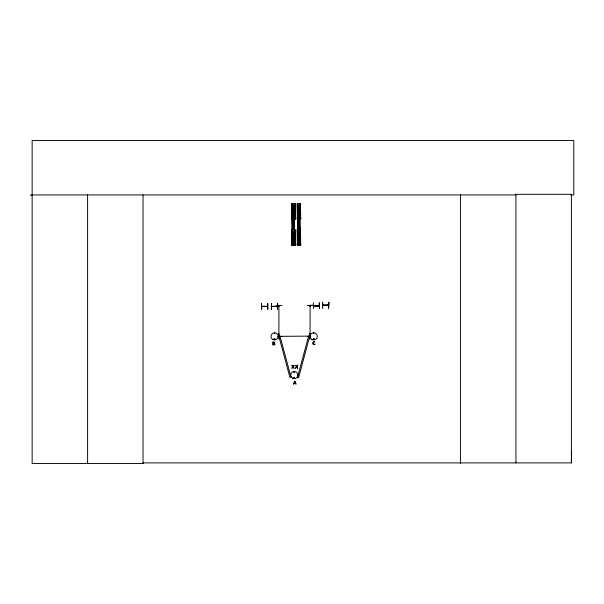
<?xml version="1.0" encoding="UTF-8"?>
<svg xmlns="http://www.w3.org/2000/svg" width="604" height="604" viewBox="0 0 604 604"><rect width="100%" height="100%" fill="white"/><g stroke="black" fill="none" stroke-linecap="round" stroke-linejoin="round"><path stroke-width="0.91" d="M570.976 194.933L573.8 194.933L573.8 140.475L32.148 140.475L32.148 463.525L143.118 463.525L143.042 462.891L571.392 462.891L571.475 451.211M278.897 336.405L278.897 305.496M279.123 335.884L279.101 336.405M310.094 306.137L310.086 305.496M274.035 339.055C275.877 337.311 274.276 341.184 274.224 338.693M293.967 372.004C294.677 373.242 294.458 370.886 294.02 372.23M293.748 377.779C295.348 375.967 294.284 379.908 293.786 377.5M293.876 377.779C294.911 376.602 294.45 378.957 293.937 377.87M313.317 333.363C314.254 332.328 313.635 334.556 313.385 333.219M313.295 339.055C314.382 337.787 313.65 340.543 313.295 338.859M278.867 305.616L278.859 306.1M310.056 305.616L310.071 306.062M309.678 336.375L298.625 377.636L297.538 377.349L308.599 336.088L309.807 336.315M299.191 219.003L298.761 219.01M293.703 244.96L293.265 244.982M314.088 339.32C313.408 336.926 312.864 341.056 314.14 338.919M293.317 218.988L293.695 218.369L293.257 218.354M271.611 306.356L277.379 306.319M278.897 336.111L279.463 336.088M322.778 305.111L323.419 305.111M327.889 305.375C332.125 304.205 313.453 306.092 328.433 305.375M271.672 306.356L277.387 306.598L271.611 306.56M277.304 306.545L271.672 306.56M313.446 305.888L319.222 305.858L313.567 305.662M267.542 306.5L261.774 306.296L267.542 306.296M322.838 305.111L328.433 305.08M274.752 333.635L274.51 333.061L274.669 333.642M314.05 305.934L319.229 305.964M298.806 218.988L299.207 218.323M293.317 244.967L293.348 244.348M298.806 244.967L299.207 244.303L298.753 244.333M274.594 338.663L274.397 339.395L274.888 338.882M291.906 205.171L294.79 205.141M297.402 205.171L300.286 205.141M291.921 206.228L294.805 206.198M297.41 206.228L300.294 206.198M291.936 207.814L294.82 207.784M297.425 207.814L300.316 207.784M291.951 209.226L294.835 209.195M297.44 209.226L300.324 209.195M291.966 210.811L294.85 210.781M297.455 210.811L300.339 210.781M292.042 217.621L294.926 217.583M297.53 217.621L300.422 217.583M291.566 218.082L295.416 218.036M291.566 218.203L295.416 218.157M297.055 218.082L300.905 218.036M297.062 218.203L300.905 218.157M292.102 218.527L294.329 218.497M297.591 218.527L299.818 218.497M293.272 219.214L293.725 219.207M292.261 219.584L294.186 219.562M297.757 219.584L299.682 219.562M292.268 220.294L294.193 220.271M297.764 220.294L299.69 220.271M292.283 221.351L294.208 221.328M297.772 221.351L299.697 221.328M292.291 222.287L294.216 222.272M297.78 222.287L299.705 222.272M292.298 223.352L294.224 223.329M297.795 223.352L299.72 223.329M292.351 227.889L294.276 227.867M297.848 227.889L299.773 227.867M292.034 228.191L294.601 228.244M297.53 228.191L300.097 228.161L297.53 228.267M291.906 231.151L294.79 231.113M297.402 231.151L300.286 231.113M291.921 232.208L294.805 232.178M297.41 232.208L300.294 232.178M291.936 233.793L294.82 233.763M297.425 233.793L300.316 233.763M291.951 235.205L294.835 235.167M297.44 235.205L300.324 235.167M291.966 236.791L294.85 236.76M297.455 236.791L300.339 236.76M292.042 243.593L294.926 243.563M297.53 243.593L300.422 243.563M291.566 244.054L295.416 244.016M297.055 244.054L300.905 244.016M291.566 244.175L295.416 244.137M297.062 244.175L300.905 244.137M293.257 244.31L293.536 244.22M295.167 245.148L291.838 245.194L291.664 229.565L295.001 229.512L295.16 245.148M319.199 302.868L319.554 308.636L319.282 302.868M277.402 309.308L277.44 303.533M276.111 305.511L281.887 305.435M313.068 305.186L307.3 305.511M307.3 305.435L313.076 305.481M313.461 308.674L313.348 302.906M278.882 333.325L278.882 339.101M309.792 333.325L309.867 339.101M309.807 336.111L279.025 336.345L279.093 335.824M281.887 336.466L277.764 336.707M310.086 336.345L310.086 305.556L310.086 306.077M307.3 336.503L309.776 336.73M30.2 195.16L32.148 195.152M32.148 194.933L515.952 194.933M322.461 302.325L322.483 308.1M267.866 303.51L267.836 309.286M261.774 309.286L261.449 303.51L261.691 309.286M309.686 336.05L309.286 336.345M279.101 305.496L279.101 306.077M300.294 203.54L300.437 219.177L300.233 203.54M300.037 203.54L300.211 219.177M300.46 245.148L300.294 229.512L300.437 245.148M299.916 203.54L300.105 219.177M299.878 205.383L300.029 219.177M300.113 229.52L300.211 245.148M299.735 203.548L299.848 219.177M299.818 219.365L299.931 228.924L297.704 228.954L297.379 203.586L297.523 219.214M299.931 229.52L300.09 245.156M299.607 209.067L299.569 205.39L299.539 209.067M299.629 210.902L299.697 217.342M299.78 228.924L299.667 218.497L299.675 228.924L299.539 219.365M299.878 231.362L300.029 245.156M299.561 210.902L299.644 217.342M299.705 229.52L299.901 245.156M299.433 219.184L298.55 219.192M299.607 235.039L299.569 231.362L299.539 235.039M299.629 236.881L299.697 243.321M299.508 228.931L299.29 218.505L299.305 228.931L299.048 219.214M299.569 236.881L299.629 243.321M299.433 245.164L298.55 245.171M298.195 205.413L298.217 209.097M298.323 217.372L298.24 210.932L298.248 217.372M298.119 205.413L298.165 209.097M298.27 218.52L298.338 228.946M297.976 203.578L298.233 228.954M298.195 231.392L298.217 235.069M298.323 243.344L298.24 236.911L298.248 243.344M297.81 205.42L297.848 209.097M297.87 210.939L298.082 228.954L297.795 210.939M298.119 231.392L298.165 235.069M297.749 205.42L297.78 209.097M297.976 229.558L298.082 245.186M297.629 205.42L297.598 209.097M297.689 210.939L297.84 228.954M297.81 231.392L297.848 235.077M297.87 236.911L297.961 245.186L297.795 236.911M297.749 231.4L297.78 235.077M297.629 231.4L297.659 235.077M297.621 236.919L297.764 245.194M294.933 203.54L295.099 219.169M294.775 203.54L294.948 219.177M294.616 203.54L294.79 219.177M294.548 203.54L294.722 219.177M294.45 204.462L294.541 219.177M294.239 203.548L294.412 219.177M294.548 229.52L294.722 245.148M294.208 203.548L294.352 219.177M294.337 219.365L294.427 228.924L292.215 228.954L291.921 203.586M294.45 230.441L294.593 245.156M294.005 205.39L294.057 209.067M294.08 210.902L294.133 217.342M294.156 218.497L294.291 228.924M294.39 231.362L294.427 235.039M294.45 236.881L294.541 245.156M294.035 219.365L294.14 228.924M294.186 229.52L294.412 245.156M293.944 219.184L293.061 219.192M293.952 219.373L294.02 228.931M293.816 218.505L293.891 228.931M293.672 219.373L293.808 228.931M293.944 245.164L293.061 245.171M293.619 228.931L293.031 228.939M292.63 205.413L292.736 209.097M292.744 210.932L292.827 217.372M292.766 218.52L292.895 228.946L292.479 203.578L292.638 228.954M292.729 235.069L292.698 231.392L292.668 235.069M292.759 236.911L292.819 243.344M292.245 205.42L292.298 209.097M292.321 210.939L292.51 228.954M292.691 236.911L292.759 243.344M292.14 205.42L292.162 209.097M292.2 210.939L292.366 228.954M292.427 229.558L292.653 245.186M292.072 205.42L292.109 209.097M292.125 210.939L292.261 228.954M292.261 231.4L292.359 235.077M292.321 236.911L292.464 245.186M292.14 231.4L292.283 235.077M292.2 236.911L292.396 245.194M291.74 203.586L291.906 219.222M292.125 231.4L292.109 235.077M292.125 236.919L292.276 245.194M291.891 229.558L292.087 245.194M291.74 229.565L291.906 245.194M277.659 303.533L277.697 309.308M271.513 303.57L271.551 309.346M571.392 462.891L571.392 194.307L515.952 194.307L515.952 462.891M460.505 194.933L460.505 463.525M328.629 302.325L328.629 308.1M322.702 302.325L322.702 308.1M267.625 303.51L267.625 309.286M143.035 194.933L143.035 463.525M87.595 194.933L87.595 463.525M313.287 342.838C312.963 343.857 314.133 344.869 315.001 344.069C315.711 344.423 313.672 345.171 313.227 344.295C310.705 341.147 317.379 341.811 314.027 341.902A0.868 0.868 0 0 0 313.544 342.196L313.287 342.838M274.488 344.091L273.25 344.665L273.25 343.54L274.488 344.091M274.911 344.076L274.412 344.876L272.842 345.012L272.842 341.962C275.386 341.351 274.141 343.17 274.911 344.076M292.774 209.845C293.589 212.283 294.661 208.093 292.774 209.845M292.842 222.702C293.385 224.333 294.103 221.532 292.842 222.702M292.774 235.817C293.589 238.263 294.661 234.073 292.774 235.817M298.27 209.845C299.078 212.283 300.158 208.093 298.27 209.845M298.338 222.702C298.874 224.333 299.592 221.532 298.338 222.702M298.27 235.817C299.078 238.263 300.158 234.073 298.27 235.817M274.344 342.71L273.25 343.2L273.25 342.309L274.344 342.71M294.178 383.359L293.491 384.212L294.526 381.162L295.024 381.162L296.051 384.212L295.348 383.359L294.178 383.359M294.76 381.577L294.291 383.012L295.235 383.012L294.76 381.577M293.718 365.284L292.978 366.485L291.792 365.284L292.729 366.809L291.762 368.334L292.955 367.111L294.163 368.334L293.204 366.787L294.163 365.284L293.718 365.284M297.462 365.284L296.723 366.485L295.537 365.284L296.473 366.809L295.507 368.334L296.7 367.111L297.908 368.334L296.949 366.787L297.908 365.284L297.462 365.284M279.999 336.088L278.912 336.375L289.867 377.266L290.954 376.979L279.999 336.088M295.001 203.54L291.664 203.586L291.845 219.222L295.167 219.169L294.986 203.54M300.49 203.54L297.16 203.586L297.327 219.222L300.664 219.169L300.482 203.54M300.49 229.512L297.16 229.565L297.327 245.194L300.664 245.148L300.482 229.512M271.589 303.57L271.309 309.346L271.581 303.57M328.87 302.325L328.561 308.1L328.87 302.325M297.583 245.194L297.41 229.558L297.523 245.194M294.948 245.148L294.775 229.52L294.911 245.148M294.118 235.039L294.02 231.362L294.05 235.039M294.208 243.321L294.08 236.881L294.133 243.321M292.464 378.21A3.609 3.609 0 0 0 297.878 375.084A3.609 3.609 0 0 0 292.464 371.958A3.609 3.609 0 0 0 292.464 378.21M311.807 339.524A3.654 3.654 0 0 0 317.289 336.36A3.654 3.654 0 0 0 311.807 333.197A3.654 3.654 0 0 0 311.807 339.524M272.789 339.478A3.601 3.601 0 0 0 278.195 336.36A3.601 3.601 0 0 0 272.789 333.242A3.601 3.601 0 0 0 272.789 339.478"/></g></svg>
